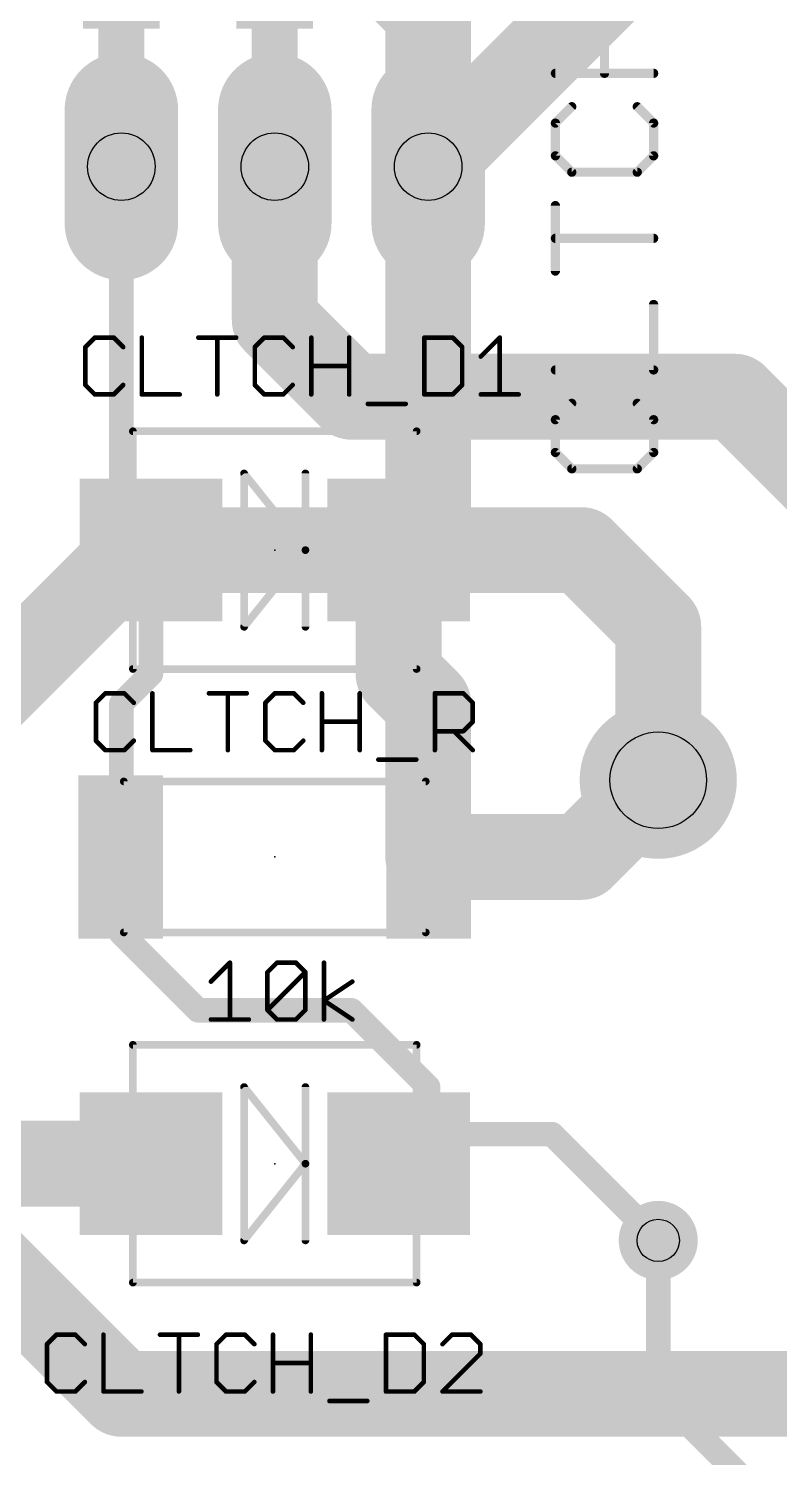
# Model space of a CAD drawing. Extents: x 0 to 5.5, y 0 to 2.75.
# Drawn here: x 0.489 to 0.979, y 0.959 to 1.89 of the extents above; entities that cross this region are included whole.
import ezdxf

# ---------------------------------------------------------------- set-up
doc = ezdxf.new("R2010")
doc.units = 0
for name, color, linetype in [('1', 14, 'CONTINUOUS'), ('16', 174, 'CONTINUOUS'), ('17', 94, 'CONTINUOUS'), ('18', 94, 'CONTINUOUS'), ('21', 250, 'CONTINUOUS'), ('23', 178, 'CONTINUOUS'), ('29', 250, 'CONTINUOUS'), ('30', 250, 'CONTINUOUS'), ('31', 250, 'CONTINUOUS'), ('44', 250, 'CONTINUOUS'), ('51', 250, 'CONTINUOUS')]:
    doc.layers.add(name, color=color, linetype=linetype)

# ---------------------------------------------------------------- blocks, each defined once
blk = doc.blocks.new('RECT')
blk.add_solid([(-0.5, -0.5), (0.5, -0.5), (-0.5, 0.5), (0.5, 0.5)])
blk = doc.blocks.new('LONGP100')
at = {"const_width": 1}
blk.add_lwpolyline([(-0.5, 0), (0.5, 0)], dxfattribs=at)
at = {"const_width": 0.5}
for points in [[(-0.5, 0.25, 1), (-0.5, -0.25)], [(0.5, -0.25, 1), (0.5, 0.25)]]:
    blk.add_lwpolyline(points, format="xyb", dxfattribs=at)
blk = doc.blocks.new('ROUNDV')
at = {"const_width": 0.5}
blk.add_lwpolyline([(0, -0.25, 1), (0, 0.25, 1), (0, -0.25)], format="xyb", dxfattribs=at)

msp = doc.modelspace()

# ---------------------------------------------------------------- linework, layer by layer
at = {"layer": '1'}
for points, const_width in [([(0.75, 1.8), (0.75, 1.569291)], 0.056), ([(0.55, 1.8), (0.55, 1.569291)], 0.016), ([(0.75, 1.569291), (0.730709, 1.55)], 0.056), ([(0.55, 1.569291), (0.569291, 1.55)], 0.016), ([(0.730709, 1.55), (0.730709, 1.469291)], 0.056), ([(0.569291, 1.55), (0.569291, 1.469291)], 0.016), ([(0.730709, 1.469291), (0.75, 1.45)], 0.056), ([(0.569291, 1.469291), (0.55, 1.45)], 0.016), ([(0.75, 1.45), (0.75, 1.350394)], 0.056), ([(0.55, 1.45), (0.55, 1.350394)], 0.016), ([(0.85, 1.35), (0.9, 1.4)], 0.056), ([(0.75, 1.350394), (0.750394, 1.35)], 0.056), ([(0.750394, 1.35), (0.85, 1.35)], 0.056), ([(0.55, 1.350394), (0.549606, 1.35)], 0.016), ([(0.55, 1.350394), (0.55, 1.3)], 0.016), ([(0.55, 1.3), (0.6, 1.25)], 0.016), ([(0.6, 1.25), (0.7, 1.25)], 0.016), ([(0.7, 1.25), (0.75, 1.2)], 0.016), ([(0.75, 1.2), (0.75, 1.169291)], 0.016), ([(0.569291, 1.15), (0.45, 1.15)], 0.056), ([(0.75, 1.169291), (0.730709, 1.15)], 0.016), ([(0.75, 1.169291), (0.830709, 1.169291)], 0.016), ([(0.830709, 1.169291), (0.9, 1.1)], 0.016), ([(0.45, 1.1), (0.55, 1)], 0.056), ([(0.55, 1), (1.125, 1)], 0.056)]:
    msp.add_lwpolyline(points, dxfattribs=dict(at, const_width=const_width))
for points, const_width in [([(0.764, 1.8, 1), (0.736, 1.8)], 0.028), ([(0.554, 1.8, 1), (0.546, 1.8)], 0.008), ([(0.759899, 1.559392, 1), (0.740101, 1.579191)], 0.028), ([(0.552828, 1.57212, 1), (0.547172, 1.566463)], 0.008), ([(0.744709, 1.55, 1), (0.716709, 1.55)], 0.028), ([(0.736, 1.569291, 1), (0.764, 1.569291)], 0.028), ([(0.546, 1.569291, 1), (0.554, 1.569291)], 0.008), ([(0.720809, 1.559899, 1), (0.740608, 1.540101)], 0.028), ([(0.573291, 1.55, 1), (0.565291, 1.55)], 0.008), ([(0.566463, 1.547172, 1), (0.57212, 1.552828)], 0.008), ([(0.740608, 1.479191, 1), (0.720809, 1.459392)], 0.028), ([(0.716709, 1.469291, 1), (0.744709, 1.469291)], 0.028), ([(0.565291, 1.469291, 1), (0.573291, 1.469291)], 0.008), ([(0.57212, 1.466463, 1), (0.566463, 1.47212)], 0.008), ([(0.764, 1.45, 1), (0.736, 1.45)], 0.028), ([(0.740101, 1.440101, 1), (0.759899, 1.459899)], 0.028), ([(0.554, 1.45, 1), (0.546, 1.45)], 0.008), ([(0.547172, 1.452828, 1), (0.552828, 1.447172)], 0.008), ([(0.909899, 1.390101, 1), (0.890101, 1.409899)], 0.028), ([(0.759899, 1.360293, 1), (0.740101, 1.340494)], 0.028), ([(0.750394, 1.364, 1), (0.750394, 1.336)], 0.028), ([(0.740494, 1.340101, 1), (0.760293, 1.359899)], 0.028), ([(0.840101, 1.359899, 1), (0.859899, 1.340101)], 0.028), ([(0.85, 1.336, 1), (0.85, 1.364)], 0.028), ([(0.736, 1.350394, 1), (0.764, 1.350394)], 0.028), ([(0.546778, 1.352828, 1), (0.552435, 1.347172)], 0.008), ([(0.554, 1.350394, 1), (0.546, 1.350394)], 0.008), ([(0.546, 1.350394, 1), (0.554, 1.350394)], 0.008), ([(0.552828, 1.347565, 1), (0.547172, 1.353222)], 0.008), ([(0.552828, 1.302828, 1), (0.547172, 1.297172)], 0.008), ([(0.546, 1.3, 1), (0.554, 1.3)], 0.008), ([(0.6, 1.254, 1), (0.6, 1.246)], 0.008), ([(0.702828, 1.252828, 1), (0.697172, 1.247172)], 0.008), ([(0.7, 1.246, 1), (0.7, 1.254)], 0.008), ([(0.597172, 1.247172, 1), (0.602828, 1.252828)], 0.008), ([(0.754, 1.2, 1), (0.746, 1.2)], 0.008), ([(0.747172, 1.197172, 1), (0.752828, 1.202828)], 0.008), ([(0.569291, 1.136, 1), (0.569291, 1.164)], 0.028), ([(0.75, 1.173291, 1), (0.75, 1.165291)], 0.008), ([(0.752828, 1.166463, 1), (0.747172, 1.17212)], 0.008), ([(0.833537, 1.17212, 1), (0.82788, 1.166463)], 0.008), ([(0.830709, 1.165291, 1), (0.830709, 1.173291)], 0.008), ([(0.746, 1.169291, 1), (0.754, 1.169291)], 0.008), ([(0.72788, 1.152828, 1), (0.733537, 1.147172)], 0.008), ([(0.897172, 1.097172, 1), (0.902828, 1.102828)], 0.008), ([(0.55, 1.014, 1), (0.55, 0.986)], 0.028), ([(0.540101, 0.990101, 1), (0.559899, 1.009899)], 0.028)]:
    msp.add_lwpolyline(points, format="xyb", dxfattribs=dict(at, const_width=const_width))
at = {"layer": '16'}
for points, const_width in [([(0.75, 1.9), (0.7, 1.95)], 0.056), ([(0.9, 1.95), (0.75, 1.8)], 0.056), ([(0.75, 1.8), (0.75, 1.9)], 0.056), ([(0.65, 1.8), (0.65, 1.7)], 0.056), ([(0.65, 1.7), (0.7, 1.65)], 0.056), ([(0.7, 1.65), (0.95, 1.65)], 0.056), ([(0.95, 1.65), (1.05, 1.55)], 0.056), ([(0.559055, 1.55), (0.267323, 1.258268)], 0.056), ([(0.85, 1.55), (0.559055, 1.55)], 0.056), ([(0.9, 1.5), (0.85, 1.55)], 0.056), ([(0.9, 1.4), (0.9, 1.5)], 0.056), ([(0.9, 1.1), (0.9, 1)], 0.016), ([(0.9, 1), (1, 0.9)], 0.016)]:
    msp.add_lwpolyline(points, dxfattribs=dict(at, const_width=const_width))
for points, const_width in [([(0.764, 1.9, 1), (0.736, 1.9)], 0.028), ([(0.740101, 1.890101, 1), (0.759899, 1.909899)], 0.028), ([(0.664, 1.8, 1), (0.636, 1.8)], 0.028), ([(0.740101, 1.809899, 1), (0.759899, 1.790101)], 0.028), ([(0.736, 1.8, 1), (0.764, 1.8)], 0.028), ([(0.659899, 1.709899, 1), (0.640101, 1.690101)], 0.028), ([(0.636, 1.7, 1), (0.664, 1.7)], 0.028), ([(0.7, 1.664, 1), (0.7, 1.636)], 0.028), ([(0.959899, 1.659899, 1), (0.940101, 1.640101)], 0.028), ([(0.95, 1.636, 1), (0.95, 1.664)], 0.028), ([(0.690101, 1.640101, 1), (0.709899, 1.659899)], 0.028), ([(0.559055, 1.564, 1), (0.559055, 1.536)], 0.028), ([(0.568955, 1.540101, 1), (0.549156, 1.559899)], 0.028), ([(0.859899, 1.559899, 1), (0.840101, 1.540101)], 0.028), ([(0.85, 1.536, 1), (0.85, 1.564)], 0.028), ([(0.914, 1.5, 1), (0.886, 1.5)], 0.028), ([(0.890101, 1.490101, 1), (0.909899, 1.509899)], 0.028), ([(0.886, 1.4, 1), (0.914, 1.4)], 0.028), ([(0.904, 1.1, 1), (0.896, 1.1)], 0.008), ([(0.902828, 1.002828, 1), (0.897172, 0.997172)], 0.008), ([(0.896, 1, 1), (0.904, 1)], 0.008)]:
    msp.add_lwpolyline(points, format="xyb", dxfattribs=dict(at, const_width=const_width))
at = {"layer": '21'}
for points, const_width in [([(0.864973, 1.86082), (0.864973, 1.903523)], 0.006), ([(0.897, 1.86082), (0.832945, 1.86082)], 0.006), ([(0.843621, 1.839068), (0.832945, 1.828392)], 0.006), ([(0.897, 1.828392), (0.886324, 1.839068)], 0.006), ([(0.832945, 1.828392), (0.832945, 1.807041)], 0.006), ([(0.897, 1.807041), (0.897, 1.828392)], 0.006), ([(0.832945, 1.807041), (0.843621, 1.796365)], 0.006), ([(0.886324, 1.796365), (0.897, 1.807041)], 0.006), ([(0.843621, 1.796365), (0.886324, 1.796365)], 0.006), ([(0.832945, 1.73191), (0.832945, 1.774613)], 0.006), ([(0.897, 1.753261), (0.832945, 1.753261)], 0.006), ([(0.897, 1.667455), (0.897, 1.710158)], 0.006), ([(0.532672, 1.688532), (0.5265, 1.68236)], 0.003), ([(0.545016, 1.688532), (0.532672, 1.688532)], 0.003), ([(0.551188, 1.68236), (0.545016, 1.688532)], 0.003), ([(0.563331, 1.688532), (0.563331, 1.6515)], 0.003), ([(0.600163, 1.688532), (0.624851, 1.688532)], 0.003), ([(0.612507, 1.6515), (0.612507, 1.688532)], 0.003), ([(0.643166, 1.688532), (0.636994, 1.68236)], 0.003), ([(0.65551, 1.688532), (0.643166, 1.688532)], 0.003), ([(0.661682, 1.68236), (0.65551, 1.688532)], 0.003), ([(0.673826, 1.6515), (0.673826, 1.688532)], 0.003), ([(0.698514, 1.688532), (0.698514, 1.6515)], 0.003), ([(0.747489, 1.688532), (0.747489, 1.6515)], 0.003), ([(0.766004, 1.688532), (0.747489, 1.688532)], 0.003), ([(0.772176, 1.68236), (0.766004, 1.688532)], 0.003), ([(0.78432, 1.676188), (0.796664, 1.688532)], 0.003), ([(0.796664, 1.688532), (0.796664, 1.6515)], 0.003), ([(0.5265, 1.68236), (0.5265, 1.657672)], 0.003), ([(0.636994, 1.68236), (0.636994, 1.657672)], 0.003), ([(0.772176, 1.657672), (0.772176, 1.68236)], 0.003), ([(0.673826, 1.670016), (0.698514, 1.670016)], 0.003), ([(0.832945, 1.667455), (0.897, 1.667455)], 0.006), ([(0.5265, 1.657672), (0.532672, 1.6515)], 0.003), ([(0.545016, 1.6515), (0.551188, 1.657672)], 0.003), ([(0.636994, 1.657672), (0.643166, 1.6515)], 0.003), ([(0.65551, 1.6515), (0.661682, 1.657672)], 0.003), ([(0.766004, 1.6515), (0.772176, 1.657672)], 0.003), ([(0.532672, 1.6515), (0.545016, 1.6515)], 0.003), ([(0.563331, 1.6515), (0.588019, 1.6515)], 0.003), ([(0.643166, 1.6515), (0.65551, 1.6515)], 0.003), ([(0.747489, 1.6515), (0.766004, 1.6515)], 0.003), ([(0.78432, 1.6515), (0.809008, 1.6515)], 0.003), ([(0.710657, 1.645328), (0.735345, 1.645328)], 0.003), ([(0.843621, 1.645703), (0.832945, 1.635027)], 0.006), ([(0.897, 1.635027), (0.886324, 1.645703)], 0.006), ([(0.832945, 1.635027), (0.832945, 1.613676)], 0.006), ([(0.897, 1.613676), (0.897, 1.635027)], 0.006), ([(0.5575, 1.6275), (0.7425, 1.6275)], 0.005), ([(0.5575, 1.4725), (0.5575, 1.6275)], 0.005), ([(0.7425, 1.6275), (0.7425, 1.4725)], 0.005), ([(0.832945, 1.613676), (0.843621, 1.603)], 0.006), ([(0.886324, 1.603), (0.897, 1.613676)], 0.006), ([(0.67, 1.55), (0.63, 1.6)], 0.005), ([(0.63, 1.6), (0.63, 1.5)], 0.005), ([(0.67, 1.6), (0.67, 1.55)], 0.005), ([(0.843621, 1.603), (0.886324, 1.603)], 0.006), ([(0.63, 1.5), (0.67, 1.55)], 0.005), ([(0.67, 1.55), (0.67, 1.5)], 0.005), ([(0.7425, 1.4725), (0.5575, 1.4725)], 0.005), ([(0.539562, 1.456642), (0.53339, 1.45047)], 0.003), ([(0.551906, 1.456642), (0.539562, 1.456642)], 0.003), ([(0.558078, 1.45047), (0.551906, 1.456642)], 0.003), ([(0.570221, 1.456642), (0.570221, 1.41961)], 0.003), ([(0.607053, 1.456642), (0.63174, 1.456642)], 0.003), ([(0.619397, 1.41961), (0.619397, 1.456642)], 0.003), ([(0.650056, 1.456642), (0.643884, 1.45047)], 0.003), ([(0.6624, 1.456642), (0.650056, 1.456642)], 0.003), ([(0.668572, 1.45047), (0.6624, 1.456642)], 0.003), ([(0.680716, 1.41961), (0.680716, 1.456642)], 0.003), ([(0.705403, 1.456642), (0.705403, 1.41961)], 0.003), ([(0.754378, 1.41961), (0.754378, 1.456642)], 0.003), ([(0.754378, 1.456642), (0.772894, 1.456642)], 0.003), ([(0.772894, 1.456642), (0.779066, 1.45047)], 0.003), ([(0.53339, 1.45047), (0.53339, 1.425782)], 0.003), ([(0.643884, 1.45047), (0.643884, 1.425782)], 0.003), ([(0.779066, 1.45047), (0.779066, 1.438126)], 0.003), ([(0.680716, 1.438126), (0.705403, 1.438126)], 0.003), ([(0.779066, 1.438126), (0.772894, 1.431954)], 0.003), ([(0.53339, 1.425782), (0.539562, 1.41961)], 0.003), ([(0.551906, 1.41961), (0.558078, 1.425782)], 0.003), ([(0.643884, 1.425782), (0.650056, 1.41961)], 0.003), ([(0.6624, 1.41961), (0.668572, 1.425782)], 0.003), ([(0.772894, 1.431954), (0.754378, 1.431954)], 0.003), ([(0.766722, 1.431954), (0.779066, 1.41961)], 0.003), ([(0.539562, 1.41961), (0.551906, 1.41961)], 0.003), ([(0.570221, 1.41961), (0.594909, 1.41961)], 0.003), ([(0.650056, 1.41961), (0.6624, 1.41961)], 0.003), ([(0.717547, 1.413438), (0.742235, 1.413438)], 0.003), ([(0.551575, 1.399213), (0.748425, 1.399213)], 0.005), ([(0.551575, 1.300787), (0.551575, 1.399213)], 0.005), ([(0.748425, 1.399213), (0.748425, 1.300787)], 0.005), ([(0.748425, 1.300787), (0.551575, 1.300787)], 0.005), ([(0.60839, 1.268707), (0.620734, 1.281051)], 0.003), ([(0.620734, 1.281051), (0.620734, 1.24402)], 0.003), ([(0.645221, 1.274879), (0.651393, 1.281051)], 0.003), ([(0.645221, 1.250192), (0.645221, 1.274879)], 0.003), ([(0.645221, 1.250192), (0.669909, 1.274879)], 0.003), ([(0.651393, 1.281051), (0.663737, 1.281051)], 0.003), ([(0.663737, 1.281051), (0.669909, 1.274879)], 0.003), ([(0.669909, 1.274879), (0.669909, 1.250192)], 0.003), ([(0.682053, 1.24402), (0.682053, 1.281051)], 0.003), ([(0.682053, 1.256364), (0.700568, 1.268707)], 0.003), ([(0.700568, 1.24402), (0.682053, 1.256364)], 0.003), ([(0.651393, 1.24402), (0.645221, 1.250192)], 0.003), ([(0.669909, 1.250192), (0.663737, 1.24402)], 0.003), ([(0.60839, 1.24402), (0.633078, 1.24402)], 0.003), ([(0.663737, 1.24402), (0.651393, 1.24402)], 0.003), ([(0.5575, 1.2275), (0.7425, 1.2275)], 0.005), ([(0.5575, 1.0725), (0.5575, 1.2275)], 0.005), ([(0.7425, 1.2275), (0.7425, 1.0725)], 0.005), ([(0.67, 1.15), (0.63, 1.2)], 0.005), ([(0.63, 1.2), (0.63, 1.1)], 0.005), ([(0.67, 1.2), (0.67, 1.15)], 0.005), ([(0.63, 1.1), (0.67, 1.15)], 0.005), ([(0.67, 1.15), (0.67, 1.1)], 0.005), ([(0.7425, 1.0725), (0.5575, 1.0725)], 0.005), ([(0.507672, 1.038532), (0.5015, 1.03236)], 0.003), ([(0.520016, 1.038532), (0.507672, 1.038532)], 0.003), ([(0.526188, 1.03236), (0.520016, 1.038532)], 0.003), ([(0.538331, 1.038532), (0.538331, 1.0015)], 0.003), ([(0.575163, 1.038532), (0.599851, 1.038532)], 0.003), ([(0.587507, 1.0015), (0.587507, 1.038532)], 0.003), ([(0.618166, 1.038532), (0.611994, 1.03236)], 0.003), ([(0.63051, 1.038532), (0.618166, 1.038532)], 0.003), ([(0.636682, 1.03236), (0.63051, 1.038532)], 0.003), ([(0.648826, 1.0015), (0.648826, 1.038532)], 0.003), ([(0.673514, 1.038532), (0.673514, 1.0015)], 0.003), ([(0.722489, 1.038532), (0.722489, 1.0015)], 0.003), ([(0.741004, 1.038532), (0.722489, 1.038532)], 0.003), ([(0.747176, 1.03236), (0.741004, 1.038532)], 0.003), ([(0.765492, 1.038532), (0.75932, 1.03236)], 0.003), ([(0.777836, 1.038532), (0.765492, 1.038532)], 0.003), ([(0.784008, 1.03236), (0.777836, 1.038532)], 0.003), ([(0.5015, 1.03236), (0.5015, 1.007672)], 0.003), ([(0.611994, 1.03236), (0.611994, 1.007672)], 0.003), ([(0.747176, 1.007672), (0.747176, 1.03236)], 0.003), ([(0.75932, 1.0015), (0.784008, 1.026188)], 0.003), ([(0.784008, 1.026188), (0.784008, 1.03236)], 0.003), ([(0.648826, 1.020016), (0.673514, 1.020016)], 0.003), ([(0.5015, 1.007672), (0.507672, 1.0015)], 0.003), ([(0.520016, 1.0015), (0.526188, 1.007672)], 0.003), ([(0.611994, 1.007672), (0.618166, 1.0015)], 0.003), ([(0.63051, 1.0015), (0.636682, 1.007672)], 0.003), ([(0.741004, 1.0015), (0.747176, 1.007672)], 0.003), ([(0.507672, 1.0015), (0.520016, 1.0015)], 0.003), ([(0.538331, 1.0015), (0.563019, 1.0015)], 0.003), ([(0.618166, 1.0015), (0.63051, 1.0015)], 0.003), ([(0.685657, 0.995328), (0.710345, 0.995328)], 0.003), ([(0.722489, 1.0015), (0.741004, 1.0015)], 0.003), ([(0.784008, 1.0015), (0.75932, 1.0015)], 0.003)]:
    msp.add_lwpolyline(points, dxfattribs=dict(at, const_width=const_width))
for points, const_width in [([(0.832945, 1.86232, 1), (0.832945, 1.85932)], 0.003), ([(0.897, 1.85932, 1), (0.897, 1.86232)], 0.003), ([(0.863473, 1.86082, 1), (0.866473, 1.86082)], 0.003), ([(0.844682, 1.838007, 1), (0.84256, 1.840129)], 0.003), ([(0.887385, 1.840129, 1), (0.885264, 1.838007)], 0.003), ([(0.834445, 1.828392, 1), (0.831445, 1.828392)], 0.003), ([(0.831885, 1.829453, 1), (0.834006, 1.827332)], 0.003), ([(0.8985, 1.828392, 1), (0.8955, 1.828392)], 0.003), ([(0.895939, 1.827332, 1), (0.898061, 1.829453)], 0.003), ([(0.831445, 1.807041, 1), (0.834445, 1.807041)], 0.003), ([(0.834006, 1.808101, 1), (0.831885, 1.80598)], 0.003), ([(0.8955, 1.807041, 1), (0.8985, 1.807041)], 0.003), ([(0.898061, 1.80598, 1), (0.895939, 1.808101)], 0.003), ([(0.843621, 1.797865, 1), (0.843621, 1.794865)], 0.003), ([(0.84256, 1.795304, 1), (0.844682, 1.797426)], 0.003), ([(0.885264, 1.797426, 1), (0.887385, 1.795304)], 0.003), ([(0.886324, 1.794865, 1), (0.886324, 1.797865)], 0.003), ([(0.834445, 1.774613, 1), (0.831445, 1.774613)], 0.003), ([(0.832945, 1.754761, 1), (0.832945, 1.751761)], 0.003), ([(0.897, 1.751761, 1), (0.897, 1.754761)], 0.003), ([(0.831445, 1.73191, 1), (0.834445, 1.73191)], 0.003), ([(0.8985, 1.710158, 1), (0.8955, 1.710158)], 0.003), ([(0.532672, 1.689282, 1), (0.532672, 1.687782)], 0.0015), ([(0.533202, 1.688001, 1), (0.532142, 1.689062)], 0.0015), ([(0.545546, 1.689062, 1), (0.544485, 1.688001)], 0.0015), ([(0.545016, 1.687782, 1), (0.545016, 1.689282)], 0.0015), ([(0.564081, 1.688532, 1), (0.562581, 1.688532)], 0.0015), ([(0.600163, 1.689282, 1), (0.600163, 1.687782)], 0.0015), ([(0.613257, 1.688532, 1), (0.611757, 1.688532)], 0.0015), ([(0.624851, 1.687782, 1), (0.624851, 1.689282)], 0.0015), ([(0.643166, 1.689282, 1), (0.643166, 1.687782)], 0.0015), ([(0.643697, 1.688001, 1), (0.642636, 1.689062)], 0.0015), ([(0.65604, 1.689062, 1), (0.65498, 1.688001)], 0.0015), ([(0.65551, 1.687782, 1), (0.65551, 1.689282)], 0.0015), ([(0.674576, 1.688532, 1), (0.673076, 1.688532)], 0.0015), ([(0.699264, 1.688532, 1), (0.697764, 1.688532)], 0.0015), ([(0.748239, 1.688532, 1), (0.746739, 1.688532)], 0.0015), ([(0.747489, 1.689282, 1), (0.747489, 1.687782)], 0.0015), ([(0.766535, 1.689062, 1), (0.765474, 1.688001)], 0.0015), ([(0.766004, 1.687782, 1), (0.766004, 1.689282)], 0.0015), ([(0.797414, 1.688532, 1), (0.795914, 1.688532)], 0.0015), ([(0.797194, 1.688001, 1), (0.796134, 1.689062)], 0.0015), ([(0.52725, 1.68236, 1), (0.52575, 1.68236)], 0.0015), ([(0.52597, 1.68289, 1), (0.52703, 1.681829)], 0.0015), ([(0.550657, 1.681829, 1), (0.551718, 1.68289)], 0.0015), ([(0.637744, 1.68236, 1), (0.636244, 1.68236)], 0.0015), ([(0.636464, 1.68289, 1), (0.637525, 1.681829)], 0.0015), ([(0.661152, 1.681829, 1), (0.662212, 1.68289)], 0.0015), ([(0.772926, 1.68236, 1), (0.771426, 1.68236)], 0.0015), ([(0.771646, 1.681829, 1), (0.772707, 1.68289)], 0.0015), ([(0.78379, 1.676718, 1), (0.78485, 1.675657)], 0.0015), ([(0.673826, 1.670766, 1), (0.673826, 1.669266)], 0.0015), ([(0.698514, 1.669266, 1), (0.698514, 1.670766)], 0.0015), ([(0.832945, 1.668955, 1), (0.832945, 1.665955)], 0.003), ([(0.8955, 1.667455, 1), (0.8985, 1.667455)], 0.003), ([(0.897, 1.665955, 1), (0.897, 1.668955)], 0.003), ([(0.52703, 1.658202, 1), (0.52597, 1.657142)], 0.0015), ([(0.52575, 1.657672, 1), (0.52725, 1.657672)], 0.0015), ([(0.551718, 1.657142, 1), (0.550657, 1.658202)], 0.0015), ([(0.636244, 1.657672, 1), (0.637744, 1.657672)], 0.0015), ([(0.637525, 1.658202, 1), (0.636464, 1.657142)], 0.0015), ([(0.662212, 1.657142, 1), (0.661152, 1.658202)], 0.0015), ([(0.771426, 1.657672, 1), (0.772926, 1.657672)], 0.0015), ([(0.772707, 1.657142, 1), (0.771646, 1.658202)], 0.0015), ([(0.532672, 1.65225, 1), (0.532672, 1.65075)], 0.0015), ([(0.532142, 1.65097, 1), (0.533202, 1.65203)], 0.0015), ([(0.544485, 1.65203, 1), (0.545546, 1.65097)], 0.0015), ([(0.545016, 1.65075, 1), (0.545016, 1.65225)], 0.0015), ([(0.563331, 1.65225, 1), (0.563331, 1.65075)], 0.0015), ([(0.562581, 1.6515, 1), (0.564081, 1.6515)], 0.0015), ([(0.588019, 1.65075, 1), (0.588019, 1.65225)], 0.0015), ([(0.611757, 1.6515, 1), (0.613257, 1.6515)], 0.0015), ([(0.643166, 1.65225, 1), (0.643166, 1.65075)], 0.0015), ([(0.642636, 1.65097, 1), (0.643697, 1.65203)], 0.0015), ([(0.65498, 1.65203, 1), (0.65604, 1.65097)], 0.0015), ([(0.65551, 1.65075, 1), (0.65551, 1.65225)], 0.0015), ([(0.673076, 1.6515, 1), (0.674576, 1.6515)], 0.0015), ([(0.697764, 1.6515, 1), (0.699264, 1.6515)], 0.0015), ([(0.747489, 1.65225, 1), (0.747489, 1.65075)], 0.0015), ([(0.746739, 1.6515, 1), (0.748239, 1.6515)], 0.0015), ([(0.765474, 1.65203, 1), (0.766535, 1.65097)], 0.0015), ([(0.766004, 1.65075, 1), (0.766004, 1.65225)], 0.0015), ([(0.78432, 1.65225, 1), (0.78432, 1.65075)], 0.0015), ([(0.795914, 1.6515, 1), (0.797414, 1.6515)], 0.0015), ([(0.809008, 1.65075, 1), (0.809008, 1.65225)], 0.0015), ([(0.710657, 1.646078, 1), (0.710657, 1.644578)], 0.0015), ([(0.735345, 1.644578, 1), (0.735345, 1.646078)], 0.0015), ([(0.844682, 1.644642, 1), (0.84256, 1.646764)], 0.003), ([(0.887385, 1.646764, 1), (0.885264, 1.644642)], 0.003), ([(0.834445, 1.635027, 1), (0.831445, 1.635027)], 0.003), ([(0.831885, 1.636088, 1), (0.834006, 1.633967)], 0.003), ([(0.8985, 1.635027, 1), (0.8955, 1.635027)], 0.003), ([(0.895939, 1.633967, 1), (0.898061, 1.636088)], 0.003), ([(0.5575, 1.62875, 1), (0.5575, 1.62625)], 0.0025), ([(0.55875, 1.6275, 1), (0.55625, 1.6275)], 0.0025), ([(0.74375, 1.6275, 1), (0.74125, 1.6275)], 0.0025), ([(0.7425, 1.62625, 1), (0.7425, 1.62875)], 0.0025), ([(0.831445, 1.613676, 1), (0.834445, 1.613676)], 0.003), ([(0.834006, 1.614736, 1), (0.831885, 1.612615)], 0.003), ([(0.8955, 1.613676, 1), (0.8985, 1.613676)], 0.003), ([(0.898061, 1.612615, 1), (0.895939, 1.614736)], 0.003), ([(0.630976, 1.600781, 1), (0.629024, 1.599219)], 0.0025), ([(0.63125, 1.6, 1), (0.62875, 1.6)], 0.0025), ([(0.67125, 1.6, 1), (0.66875, 1.6)], 0.0025), ([(0.843621, 1.6045, 1), (0.843621, 1.6015)], 0.003), ([(0.84256, 1.601939, 1), (0.844682, 1.604061)], 0.003), ([(0.885264, 1.604061, 1), (0.887385, 1.601939)], 0.003), ([(0.886324, 1.6015, 1), (0.886324, 1.6045)], 0.003), ([(0.67125, 1.55, 1), (0.66875, 1.55)], 0.0025), ([(0.66875, 1.55, 1), (0.67125, 1.55)], 0.0025), ([(0.670976, 1.549219, 1), (0.669024, 1.550781)], 0.0025), ([(0.669024, 1.549219, 1), (0.670976, 1.550781)], 0.0025), ([(0.629024, 1.500781, 1), (0.630976, 1.499219)], 0.0025), ([(0.62875, 1.5, 1), (0.63125, 1.5)], 0.0025), ([(0.66875, 1.5, 1), (0.67125, 1.5)], 0.0025), ([(0.5575, 1.47375, 1), (0.5575, 1.47125)], 0.0025), ([(0.55625, 1.4725, 1), (0.55875, 1.4725)], 0.0025), ([(0.74125, 1.4725, 1), (0.74375, 1.4725)], 0.0025), ([(0.7425, 1.47125, 1), (0.7425, 1.47375)], 0.0025), ([(0.539562, 1.457392, 1), (0.539562, 1.455892)], 0.0015), ([(0.540092, 1.456112, 1), (0.539031, 1.457172)], 0.0015), ([(0.552436, 1.457172, 1), (0.551375, 1.456112)], 0.0015), ([(0.551906, 1.455892, 1), (0.551906, 1.457392)], 0.0015), ([(0.570971, 1.456642, 1), (0.569471, 1.456642)], 0.0015), ([(0.607053, 1.457392, 1), (0.607053, 1.455892)], 0.0015), ([(0.620147, 1.456642, 1), (0.618647, 1.456642)], 0.0015), ([(0.63174, 1.455892, 1), (0.63174, 1.457392)], 0.0015), ([(0.650056, 1.457392, 1), (0.650056, 1.455892)], 0.0015), ([(0.650586, 1.456112, 1), (0.649526, 1.457172)], 0.0015), ([(0.66293, 1.457172, 1), (0.66187, 1.456112)], 0.0015), ([(0.6624, 1.455892, 1), (0.6624, 1.457392)], 0.0015), ([(0.681466, 1.456642, 1), (0.679966, 1.456642)], 0.0015), ([(0.706153, 1.456642, 1), (0.704653, 1.456642)], 0.0015), ([(0.755128, 1.456642, 1), (0.753628, 1.456642)], 0.0015), ([(0.754378, 1.457392, 1), (0.754378, 1.455892)], 0.0015), ([(0.773425, 1.457172, 1), (0.772364, 1.456112)], 0.0015), ([(0.772894, 1.455892, 1), (0.772894, 1.457392)], 0.0015), ([(0.53414, 1.45047, 1), (0.53264, 1.45047)], 0.0015), ([(0.532859, 1.451, 1), (0.53392, 1.44994)], 0.0015), ([(0.557547, 1.44994, 1), (0.558608, 1.451)], 0.0015), ([(0.644634, 1.45047, 1), (0.643134, 1.45047)], 0.0015), ([(0.643354, 1.451, 1), (0.644414, 1.44994)], 0.0015), ([(0.668042, 1.44994, 1), (0.669102, 1.451)], 0.0015), ([(0.779816, 1.45047, 1), (0.778316, 1.45047)], 0.0015), ([(0.778536, 1.44994, 1), (0.779597, 1.451)], 0.0015), ([(0.680716, 1.438876, 1), (0.680716, 1.437376)], 0.0015), ([(0.705403, 1.437376, 1), (0.705403, 1.438876)], 0.0015), ([(0.778316, 1.438126, 1), (0.779816, 1.438126)], 0.0015), ([(0.779597, 1.437596, 1), (0.778536, 1.438656)], 0.0015), ([(0.53392, 1.426312, 1), (0.532859, 1.425252)], 0.0015), ([(0.53264, 1.425782, 1), (0.53414, 1.425782)], 0.0015), ([(0.558608, 1.425252, 1), (0.557547, 1.426312)], 0.0015), ([(0.644414, 1.426312, 1), (0.643354, 1.425252)], 0.0015), ([(0.643134, 1.425782, 1), (0.644634, 1.425782)], 0.0015), ([(0.669102, 1.425252, 1), (0.668042, 1.426312)], 0.0015), ([(0.754378, 1.432704, 1), (0.754378, 1.431204)], 0.0015), ([(0.767253, 1.432484, 1), (0.766192, 1.431424)], 0.0015), ([(0.772364, 1.432484, 1), (0.773425, 1.431424)], 0.0015), ([(0.772894, 1.431204, 1), (0.772894, 1.432704)], 0.0015), ([(0.539562, 1.42036, 1), (0.539562, 1.41886)], 0.0015), ([(0.539031, 1.41908, 1), (0.540092, 1.420141)], 0.0015), ([(0.551375, 1.420141, 1), (0.552436, 1.41908)], 0.0015), ([(0.551906, 1.41886, 1), (0.551906, 1.42036)], 0.0015), ([(0.570221, 1.42036, 1), (0.570221, 1.41886)], 0.0015), ([(0.569471, 1.41961, 1), (0.570971, 1.41961)], 0.0015), ([(0.594909, 1.41886, 1), (0.594909, 1.42036)], 0.0015), ([(0.618647, 1.41961, 1), (0.620147, 1.41961)], 0.0015), ([(0.650056, 1.42036, 1), (0.650056, 1.41886)], 0.0015), ([(0.649526, 1.41908, 1), (0.650586, 1.420141)], 0.0015), ([(0.66187, 1.420141, 1), (0.66293, 1.41908)], 0.0015), ([(0.6624, 1.41886, 1), (0.6624, 1.42036)], 0.0015), ([(0.679966, 1.41961, 1), (0.681466, 1.41961)], 0.0015), ([(0.704653, 1.41961, 1), (0.706153, 1.41961)], 0.0015), ([(0.753628, 1.41961, 1), (0.755128, 1.41961)], 0.0015), ([(0.778536, 1.41908, 1), (0.779597, 1.420141)], 0.0015), ([(0.717547, 1.414188, 1), (0.717547, 1.412688)], 0.0015), ([(0.742235, 1.412688, 1), (0.742235, 1.414188)], 0.0015), ([(0.551575, 1.400463, 1), (0.551575, 1.397963)], 0.0025), ([(0.552825, 1.399213, 1), (0.550325, 1.399213)], 0.0025), ([(0.749675, 1.399213, 1), (0.747175, 1.399213)], 0.0025), ([(0.748425, 1.397963, 1), (0.748425, 1.400463)], 0.0025), ([(0.551575, 1.302037, 1), (0.551575, 1.299537)], 0.0025), ([(0.550325, 1.300787, 1), (0.552825, 1.300787)], 0.0025), ([(0.747175, 1.300787, 1), (0.749675, 1.300787)], 0.0025), ([(0.748425, 1.299537, 1), (0.748425, 1.302037)], 0.0025), ([(0.621484, 1.281051, 1), (0.619984, 1.281051)], 0.0015), ([(0.621264, 1.280521, 1), (0.620203, 1.281582)], 0.0015), ([(0.645971, 1.274879, 1), (0.644471, 1.274879)], 0.0015), ([(0.644691, 1.27541, 1), (0.645752, 1.274349)], 0.0015), ([(0.651393, 1.281801, 1), (0.651393, 1.280301)], 0.0015), ([(0.651923, 1.280521, 1), (0.650863, 1.281582)], 0.0015), ([(0.664267, 1.281582, 1), (0.663207, 1.280521)], 0.0015), ([(0.663737, 1.280301, 1), (0.663737, 1.281801)], 0.0015), ([(0.670659, 1.274879, 1), (0.669159, 1.274879)], 0.0015), ([(0.670439, 1.274349, 1), (0.669379, 1.27541)], 0.0015), ([(0.669379, 1.274349, 1), (0.670439, 1.27541)], 0.0015), ([(0.682803, 1.281051, 1), (0.681303, 1.281051)], 0.0015), ([(0.607859, 1.269238, 1), (0.60892, 1.268177)], 0.0015), ([(0.700984, 1.268083, 1), (0.700152, 1.269331)], 0.0015), ([(0.682469, 1.256988, 1), (0.681637, 1.25574)], 0.0015), ([(0.681637, 1.256988, 1), (0.682469, 1.25574)], 0.0015), ([(0.645752, 1.250722, 1), (0.644691, 1.249661)], 0.0015), ([(0.644691, 1.250722, 1), (0.645752, 1.249661)], 0.0015), ([(0.644471, 1.250192, 1), (0.645971, 1.250192)], 0.0015), ([(0.669159, 1.250192, 1), (0.670659, 1.250192)], 0.0015), ([(0.670439, 1.249661, 1), (0.669379, 1.250722)], 0.0015), ([(0.60839, 1.24477, 1), (0.60839, 1.24327)], 0.0015), ([(0.619984, 1.24402, 1), (0.621484, 1.24402)], 0.0015), ([(0.633078, 1.24327, 1), (0.633078, 1.24477)], 0.0015), ([(0.651393, 1.24477, 1), (0.651393, 1.24327)], 0.0015), ([(0.650863, 1.243489, 1), (0.651923, 1.24455)], 0.0015), ([(0.663207, 1.24455, 1), (0.664267, 1.243489)], 0.0015), ([(0.663737, 1.24327, 1), (0.663737, 1.24477)], 0.0015), ([(0.681303, 1.24402, 1), (0.682803, 1.24402)], 0.0015), ([(0.700152, 1.243396, 1), (0.700984, 1.244644)], 0.0015), ([(0.5575, 1.22875, 1), (0.5575, 1.22625)], 0.0025), ([(0.55875, 1.2275, 1), (0.55625, 1.2275)], 0.0025), ([(0.74375, 1.2275, 1), (0.74125, 1.2275)], 0.0025), ([(0.7425, 1.22625, 1), (0.7425, 1.22875)], 0.0025), ([(0.630976, 1.200781, 1), (0.629024, 1.199219)], 0.0025), ([(0.63125, 1.2, 1), (0.62875, 1.2)], 0.0025), ([(0.67125, 1.2, 1), (0.66875, 1.2)], 0.0025), ([(0.67125, 1.15, 1), (0.66875, 1.15)], 0.0025), ([(0.66875, 1.15, 1), (0.67125, 1.15)], 0.0025), ([(0.670976, 1.149219, 1), (0.669024, 1.150781)], 0.0025), ([(0.669024, 1.149219, 1), (0.670976, 1.150781)], 0.0025), ([(0.629024, 1.100781, 1), (0.630976, 1.099219)], 0.0025), ([(0.62875, 1.1, 1), (0.63125, 1.1)], 0.0025), ([(0.66875, 1.1, 1), (0.67125, 1.1)], 0.0025), ([(0.5575, 1.07375, 1), (0.5575, 1.07125)], 0.0025), ([(0.55625, 1.0725, 1), (0.55875, 1.0725)], 0.0025), ([(0.74125, 1.0725, 1), (0.74375, 1.0725)], 0.0025), ([(0.7425, 1.07125, 1), (0.7425, 1.07375)], 0.0025), ([(0.507672, 1.039282, 1), (0.507672, 1.037782)], 0.0015), ([(0.508202, 1.038001, 1), (0.507142, 1.039062)], 0.0015), ([(0.520546, 1.039062, 1), (0.519485, 1.038001)], 0.0015), ([(0.520016, 1.037782, 1), (0.520016, 1.039282)], 0.0015), ([(0.539081, 1.038532, 1), (0.537581, 1.038532)], 0.0015), ([(0.575163, 1.039282, 1), (0.575163, 1.037782)], 0.0015), ([(0.588257, 1.038532, 1), (0.586757, 1.038532)], 0.0015), ([(0.599851, 1.037782, 1), (0.599851, 1.039282)], 0.0015), ([(0.618166, 1.039282, 1), (0.618166, 1.037782)], 0.0015), ([(0.618697, 1.038001, 1), (0.617636, 1.039062)], 0.0015), ([(0.63104, 1.039062, 1), (0.62998, 1.038001)], 0.0015), ([(0.63051, 1.037782, 1), (0.63051, 1.039282)], 0.0015), ([(0.649576, 1.038532, 1), (0.648076, 1.038532)], 0.0015), ([(0.674264, 1.038532, 1), (0.672764, 1.038532)], 0.0015), ([(0.723239, 1.038532, 1), (0.721739, 1.038532)], 0.0015), ([(0.722489, 1.039282, 1), (0.722489, 1.037782)], 0.0015), ([(0.741535, 1.039062, 1), (0.740474, 1.038001)], 0.0015), ([(0.741004, 1.037782, 1), (0.741004, 1.039282)], 0.0015), ([(0.765492, 1.039282, 1), (0.765492, 1.037782)], 0.0015), ([(0.766022, 1.038001, 1), (0.764962, 1.039062)], 0.0015), ([(0.778366, 1.039062, 1), (0.777306, 1.038001)], 0.0015), ([(0.777836, 1.037782, 1), (0.777836, 1.039282)], 0.0015), ([(0.50225, 1.03236, 1), (0.50075, 1.03236)], 0.0015), ([(0.50097, 1.03289, 1), (0.50203, 1.031829)], 0.0015), ([(0.525657, 1.031829, 1), (0.526718, 1.03289)], 0.0015), ([(0.612744, 1.03236, 1), (0.611244, 1.03236)], 0.0015), ([(0.611464, 1.03289, 1), (0.612525, 1.031829)], 0.0015), ([(0.636152, 1.031829, 1), (0.637212, 1.03289)], 0.0015), ([(0.747926, 1.03236, 1), (0.746426, 1.03236)], 0.0015), ([(0.746646, 1.031829, 1), (0.747707, 1.03289)], 0.0015), ([(0.75879, 1.03289, 1), (0.75985, 1.031829)], 0.0015), ([(0.784758, 1.03236, 1), (0.783258, 1.03236)], 0.0015), ([(0.783258, 1.026188, 1), (0.784758, 1.026188)], 0.0015), ([(0.783478, 1.031829, 1), (0.784538, 1.03289)], 0.0015), ([(0.784538, 1.025657, 1), (0.783478, 1.026718)], 0.0015), ([(0.648826, 1.020766, 1), (0.648826, 1.019266)], 0.0015), ([(0.673514, 1.019266, 1), (0.673514, 1.020766)], 0.0015), ([(0.50203, 1.008202, 1), (0.50097, 1.007142)], 0.0015), ([(0.50075, 1.007672, 1), (0.50225, 1.007672)], 0.0015), ([(0.526718, 1.007142, 1), (0.525657, 1.008202)], 0.0015), ([(0.611244, 1.007672, 1), (0.612744, 1.007672)], 0.0015), ([(0.612525, 1.008202, 1), (0.611464, 1.007142)], 0.0015), ([(0.637212, 1.007142, 1), (0.636152, 1.008202)], 0.0015), ([(0.746426, 1.007672, 1), (0.747926, 1.007672)], 0.0015), ([(0.747707, 1.007142, 1), (0.746646, 1.008202)], 0.0015), ([(0.507672, 1.00225, 1), (0.507672, 1.00075)], 0.0015), ([(0.507142, 1.00097, 1), (0.508202, 1.00203)], 0.0015), ([(0.519485, 1.00203, 1), (0.520546, 1.00097)], 0.0015), ([(0.520016, 1.00075, 1), (0.520016, 1.00225)], 0.0015), ([(0.538331, 1.00225, 1), (0.538331, 1.00075)], 0.0015), ([(0.537581, 1.0015, 1), (0.539081, 1.0015)], 0.0015), ([(0.563019, 1.00075, 1), (0.563019, 1.00225)], 0.0015), ([(0.586757, 1.0015, 1), (0.588257, 1.0015)], 0.0015), ([(0.618166, 1.00225, 1), (0.618166, 1.00075)], 0.0015), ([(0.617636, 1.00097, 1), (0.618697, 1.00203)], 0.0015), ([(0.62998, 1.00203, 1), (0.63104, 1.00097)], 0.0015), ([(0.63051, 1.00075, 1), (0.63051, 1.00225)], 0.0015), ([(0.648076, 1.0015, 1), (0.649576, 1.0015)], 0.0015), ([(0.672764, 1.0015, 1), (0.674264, 1.0015)], 0.0015), ([(0.685657, 0.996078, 1), (0.685657, 0.994578)], 0.0015), ([(0.710345, 0.994578, 1), (0.710345, 0.996078)], 0.0015), ([(0.722489, 1.00225, 1), (0.722489, 1.00075)], 0.0015), ([(0.721739, 1.0015, 1), (0.723239, 1.0015)], 0.0015), ([(0.740474, 1.00203, 1), (0.741535, 1.00097)], 0.0015), ([(0.741004, 1.00075, 1), (0.741004, 1.00225)], 0.0015), ([(0.75932, 1.00225, 1), (0.75932, 1.00075)], 0.0015), ([(0.75879, 1.00203, 1), (0.75985, 1.00097)], 0.0015), ([(0.784008, 1.00075, 1), (0.784008, 1.00225)], 0.0015)]:
    msp.add_lwpolyline(points, format="xyb", dxfattribs=dict(at, const_width=const_width))
at = {"layer": '23'}
for p in [(0.65, 1.55), (0.65, 1.35), (0.65, 1.15)]:
    msp.add_point(p, dxfattribs=at)
at = {"layer": '44'}
for centre, radius in [((0.55, 1.8), 0.022), ((0.65, 1.8), 0.022), ((0.75, 1.8), 0.022), ((0.9, 1.4), 0.031496), ((0.9, 1.1), 0.01378)]:
    msp.add_circle(centre, radius, dxfattribs=at)

# ---------------------------------------------------------------- block references
at = {"layer": '1', "xscale": 0.085, "yscale": 0.085}
for p in [(0.569291, 1.55), (0.569291, 1.15)]:
    msp.add_blockref('RECT', p, dxfattribs=at)
at = {"layer": '1'}
for p, xscale, yscale, rotation in [((0.730709, 1.55), 0.085, 0.085, 180), ((0.549606, 1.35), 0.098425, 0.047244, 90), ((0.750394, 1.35), 0.098425, 0.047244, 90), ((0.730709, 1.15), 0.085, 0.085, 180)]:
    msp.add_blockref('RECT', p, dxfattribs=dict(at, xscale=xscale, yscale=yscale, rotation=rotation))
at = {"layer": '17', "xscale": 0.066, "yscale": 0.066, "rotation": 90}
for p in [(0.55, 1.8), (0.55, 1.8), (0.65, 1.8), (0.65, 1.8), (0.75, 1.8), (0.75, 1.8)]:
    msp.add_blockref('LONGP100', p, dxfattribs=at)
at = {"layer": '18'}
for p, xscale, yscale in [((0.9, 1.4), 0.094488, 0.094488), ((0.9, 1.4), 0.094488, 0.094488), ((0.9, 1.1), 0.043559, 0.043559), ((0.9, 1.1), 0.043559, 0.043559)]:
    msp.add_blockref('ROUNDV', p, dxfattribs=dict(at, xscale=xscale, yscale=yscale))
at = {"layer": '21'}
for p, xscale, yscale in [((0.55, 1.945), 0.05, 0.11), ((0.65, 1.945), 0.05, 0.11), ((0.75, 1.945), 0.05, 0.11), ((0.55, 1.8775), 0.03, 0.025), ((0.65, 1.8775), 0.03, 0.025), ((0.75, 1.8775), 0.03, 0.025)]:
    msp.add_blockref('RECT', p, dxfattribs=dict(at, xscale=xscale, yscale=yscale))
at = {"layer": '29'}
for name, p, xscale, yscale, rotation in [('LONGP100', (0.55, 1.8), 0.074, 0.074, 90), ('LONGP100', (0.65, 1.8), 0.074, 0.074, 90), ('LONGP100', (0.75, 1.8), 0.074, 0.074, 90), ('RECT', (0.730709, 1.55), 0.093, 0.093, 180), ('RECT', (0.549606, 1.35), 0.106425, 0.055244, 90), ('RECT', (0.750394, 1.35), 0.106425, 0.055244, 90), ('RECT', (0.730709, 1.15), 0.093, 0.093, 180)]:
    msp.add_blockref(name, p, dxfattribs=dict(at, xscale=xscale, yscale=yscale, rotation=rotation))
for name, p, xscale, yscale in [('RECT', (0.569291, 1.55), 0.093, 0.093), ('ROUNDV', (0.9, 1.4), 0.102488, 0.102488), ('RECT', (0.569291, 1.15), 0.093, 0.093), ('ROUNDV', (0.9, 1.1), 0.051559, 0.051559)]:
    msp.add_blockref(name, p, dxfattribs=dict(at, xscale=xscale, yscale=yscale))
at = {"layer": '30', "xscale": 0.074, "yscale": 0.074, "rotation": 90}
for p in [(0.55, 1.8), (0.65, 1.8), (0.75, 1.8)]:
    msp.add_blockref('LONGP100', p, dxfattribs=at)
at = {"layer": '30'}
for p, xscale, yscale in [((0.9, 1.4), 0.102488, 0.102488), ((0.9, 1.1), 0.051559, 0.051559)]:
    msp.add_blockref('ROUNDV', p, dxfattribs=dict(at, xscale=xscale, yscale=yscale))
at = {"layer": '31', "xscale": 0.085, "yscale": 0.085}
for p in [(0.569291, 1.55), (0.569291, 1.15)]:
    msp.add_blockref('RECT', p, dxfattribs=at)
at = {"layer": '31'}
for p, xscale, yscale, rotation in [((0.730709, 1.55), 0.085, 0.085, 180), ((0.549606, 1.35), 0.098425, 0.047244, 90), ((0.750394, 1.35), 0.098425, 0.047244, 90), ((0.730709, 1.15), 0.085, 0.085, 180)]:
    msp.add_blockref('RECT', p, dxfattribs=dict(at, xscale=xscale, yscale=yscale, rotation=rotation))
at = {"layer": '51', "xscale": 0.03, "yscale": 0.075}
for p in [(0.55, 1.8275), (0.65, 1.8275), (0.75, 1.8275)]:
    msp.add_blockref('RECT', p, dxfattribs=at)

doc.saveas('drawing.dxf')
